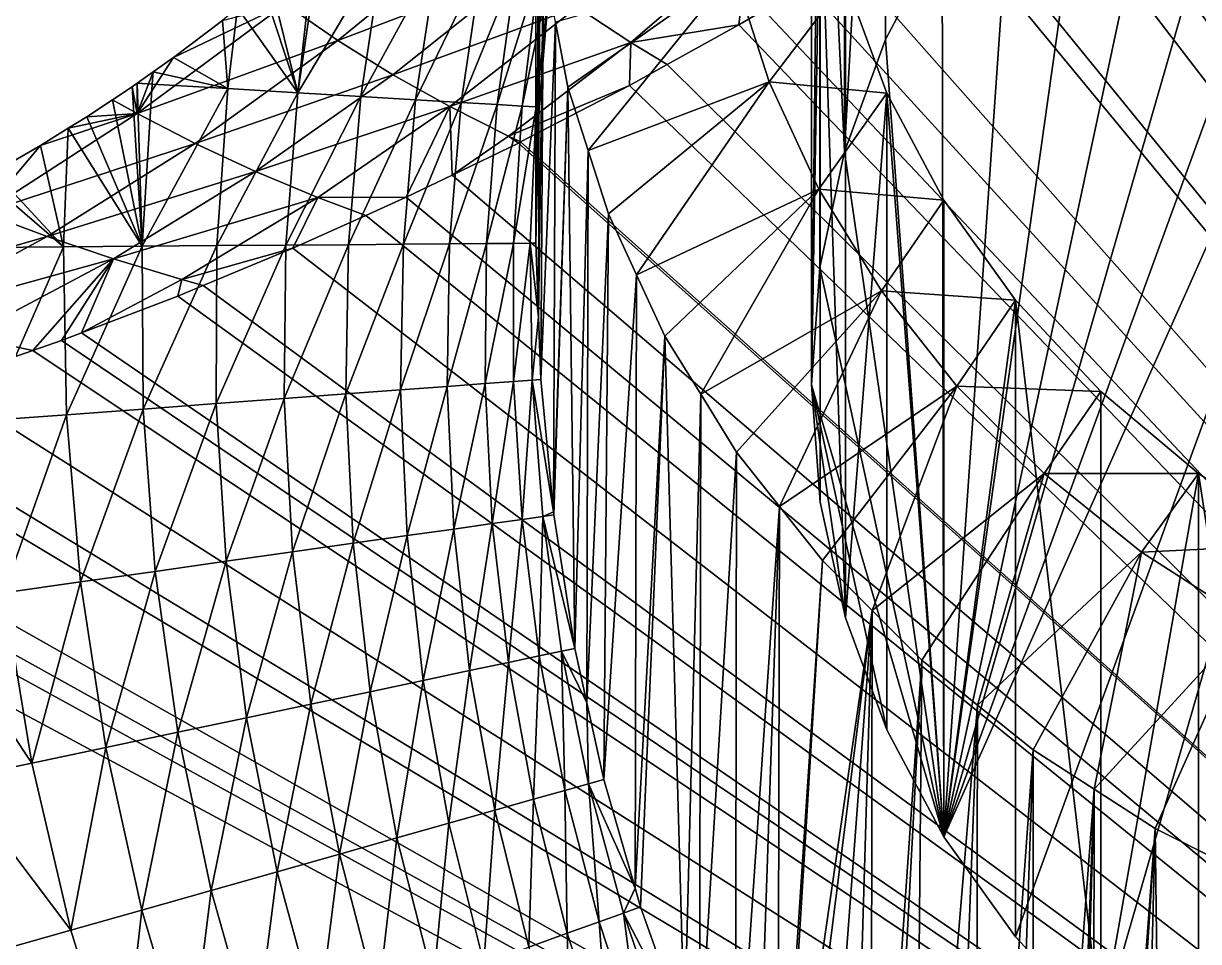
# Model space of a CAD drawing. Header units: metres. Extents: x -44.6 to 35.4, y -44.1 to 26.9.
# Drawn here: x 8 to 13.54, y 16.09 to 20.41 of the extents above; entities that cross this region are included whole.
import ezdxf

# ---------------------------------------------------------------- set-up
doc = ezdxf.new("R2010")
doc.units = ezdxf.units.M

msp = doc.modelspace()

# ---------------------------------------------------------------- linework, layer by layer
for points in [[(11.867726, 19.810818, 96.316589), (12.060808, 20.33946, 96.011375), (12.060808, 23.33946, 101.207527)], [(12.060808, 23.33946, 101.207527), (11.867726, 22.810818, 101.512741), (11.867726, 19.810818, 96.316589)], [(12.060808, 23.33946, 101.207527), (12.060808, 20.33946, 96.011375), (12.327441, 20.843548, 95.720345)], [(15.176426, 22.96446, 94.495834), (12.335554, 16.58256, 98.180428), (12.673491, 16.111631, 98.452316)], [(12.335554, 16.58256, 98.180428), (15.176426, 22.96446, 94.495834), (14.587243, 22.747498, 94.621094)], [(12.673491, 16.111631, 98.452316), (13.075689, 15.680237, 98.701378), (15.176426, 22.96446, 94.495834)], [(15.176426, 22.96446, 94.495834), (13.075689, 15.680237, 98.701378), (13.536056, 15.294916, 98.923843)], [(11.867726, 19.810818, 96.316589), (11.867726, 22.810818, 101.512741), (11.751122, 22.265633, 101.827507)], [(14.587243, 22.747498, 94.621094), (14.033314, 22.469477, 94.781609), (12.335554, 16.58256, 98.180428)], [(12.335554, 16.58256, 98.180428), (14.033314, 22.469477, 94.781609), (13.523033, 22.134613, 94.974945)], [(11.712762, 18.71217, 96.950897), (11.751122, 19.265633, 96.631355), (11.751122, 22.265633, 101.827507)], [(11.751122, 22.265633, 101.827507), (11.712762, 21.71217, 102.147049), (11.712762, 18.71217, 96.950897)], [(11.751122, 22.265633, 101.827507), (11.751122, 19.265633, 96.631355), (11.867726, 19.810818, 96.316589)], [(13.523033, 22.134613, 94.974945), (13.064137, 21.74798, 95.198166), (12.335554, 16.58256, 98.180428)], [(13.431935, 21.748848, 91.214554), (13.694097, 21.91992, 91.214554), (21.549871, 10.150644, 91.214554)], [(11.712762, 18.71217, 96.950897), (11.712762, 21.71217, 102.147049), (11.753228, 21.158819, 102.466522)], [(12.335554, 16.58256, 98.180428), (13.064137, 21.74798, 95.198166), (12.663583, 21.315439, 95.447899)], [(21.549871, 10.150644, 91.214554), (13.370585, 21.704086, 91.214554), (13.431935, 21.748848, 91.214554)], [(10.41283, 21.346813, 101.434227), (10.434284, 21.656355, 101.255508), (10.426249, 19.953152, 98.304413)], [(10.427823, 20.021345, 98.316635), (10.426249, 19.953152, 98.304413), (10.434284, 21.656355, 101.255508)], [(10.434284, 21.656355, 101.255508), (10.480782, 20.659645, 98.431), (10.427823, 20.021345, 98.316635)], [(12.885482, 21.361235, 91.214554), (13.370585, 21.704086, 91.214554), (21.549871, 10.150644, 91.214554)], [(10.412998, 19.379187, 98.201576), (10.430827, 21.037107, 101.613029), (10.41283, 21.346813, 101.434227)], [(10.426249, 19.953152, 98.304413), (10.412998, 19.379187, 98.201576), (10.41283, 21.346813, 101.434227)], [(12.718942, 21.249912, 91.214554), (12.879526, 21.357025, 91.214554), (21.388479, 9.967415, 91.214554)], [(12.879526, 21.357025, 91.214554), (12.885482, 21.361235, 91.214554), (21.549871, 10.150644, 91.214554)], [(21.549871, 10.150644, 91.214554), (21.388479, 9.967415, 91.214554), (12.879526, 21.357025, 91.214554)], [(12.663583, 21.315439, 95.447899), (12.327441, 20.843548, 95.720345), (12.335554, 16.58256, 98.180428)], [(21.388479, 9.967415, 91.214554), (12.382502, 21.025501, 91.214554), (12.718942, 21.249912, 91.214554)], [(11.753228, 21.158819, 102.466522), (11.753229, 18.158821, 97.27037), (11.712762, 18.71217, 96.950897)], [(11.871909, 17.613972, 97.584938), (11.753229, 18.158821, 97.27037), (11.753228, 21.158819, 102.466522)], [(11.753228, 21.158819, 102.466522), (11.871908, 20.613972, 102.78109), (11.871909, 17.613972, 97.584938)], [(10.412998, 19.379187, 98.201576), (10.42572, 19.031189, 98.139221), (10.430827, 21.037107, 101.613029)], [(10.448823, 20.727402, 101.79184), (10.430827, 21.037107, 101.613029), (10.42572, 19.031189, 98.139221)], [(12.303461, 20.975836, 91.214554), (12.382502, 21.025501, 91.214554), (21.388479, 9.967415, 91.214554)], [(21.388479, 9.967415, 91.214554), (11.879295, 20.709305, 91.214554), (12.303461, 20.975836, 91.214554)], [(10.125182, 20.863161, 94.511383), (9.47959, 20.334078, 94.17778), (9.231701, 20.505497, 95.228149)], [(9.47959, 20.334078, 94.17778), (10.125182, 20.863161, 94.511383), (10.36196, 20.671267, 93.534935)], [(12.335554, 16.58256, 98.180428), (12.327441, 20.843548, 95.720345), (12.060808, 20.33946, 96.011375)], [(9.369994, 20.799757, 95.871216), (9.160289, 20.613914, 95.733002), (9.29139, 20.088476, 95.860634)], [(9.29139, 20.088476, 95.860634), (9.394288, 20.796854, 95.890518), (9.369994, 20.799757, 95.871216)], [(9.691382, 20.759336, 96.171196), (9.394288, 20.796854, 95.890518), (9.29139, 20.088476, 95.860634)], [(11.41509, 20.80213, 92.117302), (10.859924, 20.324604, 91.758026), (10.607374, 20.491859, 92.617409)], [(10.859924, 20.324604, 91.758026), (11.41509, 20.80213, 92.117302), (11.369767, 20.408302, 91.214554)], [(11.488099, 20.478207, 91.214554), (11.369767, 20.408302, 91.214554), (11.41509, 20.80213, 92.117302)], [(9.29139, 20.088476, 95.860634), (9.588132, 20.070948, 96.129639), (9.691382, 20.759336, 96.171196)], [(9.947689, 20.726967, 96.49012), (9.691382, 20.759336, 96.171196), (9.588132, 20.070948, 96.129639)], [(9.588132, 20.070948, 96.129639), (9.846418, 20.055691, 96.435875), (9.947689, 20.726967, 96.49012)], [(10.15841, 20.700356, 96.841324), (9.947689, 20.726967, 96.49012), (9.846418, 20.055691, 96.435875)], [(10.42572, 19.031189, 98.139221), (10.436467, 18.737213, 98.086548), (10.448823, 20.727402, 101.79184)], [(10.506051, 20.421289, 101.968575), (10.448823, 20.727402, 101.79184), (10.436467, 18.737213, 98.086548)], [(10.36196, 20.671267, 93.534935), (9.738705, 20.173492, 93.187477), (9.47959, 20.334078, 94.17778)], [(9.738705, 20.173492, 93.187477), (10.36196, 20.671267, 93.534935), (10.607374, 20.491859, 92.617409)], [(9.846418, 20.055691, 96.435875), (10.061635, 20.042976, 96.77388), (10.15841, 20.700356, 96.841324)], [(10.319601, 20.68, 97.218224), (10.15841, 20.700356, 96.841324), (10.061635, 20.042976, 96.77388)], [(10.061635, 20.042976, 96.77388), (10.22994, 20.033035, 97.137619), (10.319601, 20.68, 97.218224)], [(10.428246, 20.666279, 97.613777), (10.319601, 20.68, 97.218224), (10.22994, 20.033035, 97.137619)], [(10.22994, 20.033035, 97.137619), (10.348329, 20.026041, 97.520584), (10.428246, 20.666279, 97.613777)], [(10.482309, 20.659452, 98.020576), (10.428246, 20.666279, 97.613777), (10.348329, 20.026041, 97.520584)], [(10.348329, 20.026041, 97.520584), (10.414684, 20.022121, 97.915939), (10.482309, 20.659452, 98.020576)], [(10.482309, 20.659452, 98.020576), (10.414684, 20.022121, 97.915939), (10.427823, 20.021345, 98.316635)], [(10.427823, 20.021345, 98.316635), (10.480782, 20.659645, 98.431), (10.482309, 20.659452, 98.020576)], [(10.506051, 20.421289, 101.968575), (10.563279, 20.115177, 102.145309), (11.344753, 20.663414, 102.752548)], [(11.344753, 20.663414, 102.752548), (10.563279, 20.115177, 102.145309), (10.659044, 19.816376, 102.317825)], [(10.659044, 19.816376, 102.317825), (11.51271, 20.13936, 103.055107), (11.344753, 20.663414, 102.752548)], [(11.871908, 20.613972, 102.78109), (11.344753, 20.663414, 102.752548), (11.51271, 20.13936, 103.055107)], [(11.685595, 20.594877, 91.214554), (11.879295, 20.709305, 91.214554), (21.388479, 9.967415, 91.214554)], [(9.29139, 20.088476, 95.860634), (9.160289, 20.613914, 95.733002), (9.125569, 20.585426, 95.713226)], [(11.51271, 20.13936, 103.055107), (12.067002, 20.085882, 103.085983), (11.871908, 20.613972, 102.78109)], [(11.871909, 17.613972, 97.584938), (11.871908, 20.613972, 102.78109), (12.067002, 20.085882, 103.085983)], [(9.29139, 20.088476, 95.860634), (9.125569, 20.585426, 95.713226), (9.007254, 20.488346, 95.645844)], [(21.388479, 9.967415, 91.214554), (11.488099, 20.478207, 91.214554), (11.685595, 20.594877, 91.214554)], [(8.704855, 20.254236, 95.493752), (9.231701, 20.505497, 95.228149), (8.534678, 19.990002, 94.894753)], [(8.534678, 19.990002, 94.894753), (9.231701, 20.505497, 95.228149), (9.47959, 20.334078, 94.17778)], [(8.704855, 20.254236, 95.493752), (8.935439, 20.42942, 95.604942), (9.231701, 20.505497, 95.228149)], [(10.607374, 20.491859, 92.617409), (10.00732, 20.023478, 92.256866), (9.738705, 20.173492, 93.187477)], [(10.00732, 20.023478, 92.256866), (10.607374, 20.491859, 92.617409), (10.859924, 20.324604, 91.758026)], [(8.961492, 20.107964, 95.633667), (9.007254, 20.488346, 95.645844), (8.935439, 20.42942, 95.604942)], [(9.007254, 20.488346, 95.645844), (8.961492, 20.107964, 95.633667), (9.29139, 20.088476, 95.860634)], [(21.388479, 9.967415, 91.214554), (11.369767, 20.408302, 91.214554), (11.488099, 20.478207, 91.214554)], [(8.961492, 20.107964, 95.633667), (8.935439, 20.42942, 95.604942), (8.704855, 20.254236, 95.493752)], [(10.436467, 18.737213, 98.086548), (10.496723, 18.113743, 97.974831), (10.506051, 20.421289, 101.968575)], [(10.563279, 20.115177, 102.145309), (10.506051, 20.421289, 101.968575), (10.496723, 18.113743, 97.974831)], [(11.369767, 20.408302, 91.214554), (11.031521, 20.220886, 91.214554), (10.859924, 20.324604, 91.758026)], [(11.031521, 20.220886, 91.214554), (11.369767, 20.408302, 91.214554), (21.388479, 9.967415, 91.214554)], [(9.47959, 20.334078, 94.17778), (8.807003, 19.84947, 93.830223), (8.534678, 19.990002, 94.894753)], [(8.807003, 19.84947, 93.830223), (9.47959, 20.334078, 94.17778), (9.738705, 20.173492, 93.187477)], [(10.859924, 20.324604, 91.758026), (10.283788, 19.883728, 91.385185), (10.00732, 20.023478, 92.256866)], [(10.283788, 19.883728, 91.385185), (10.859924, 20.324604, 91.758026), (10.853827, 20.122427, 91.214554)], [(10.859924, 20.324604, 91.758026), (11.031521, 20.220886, 91.214554), (10.853827, 20.122427, 91.214554)], [(12.335554, 16.58256, 98.180428), (12.060808, 20.33946, 96.011375), (11.867726, 19.810818, 96.316589)], [(8.534678, 19.990002, 94.894753), (8.609722, 20.186863, 95.455284), (8.704855, 20.254236, 95.493752)], [(8.961492, 20.107964, 95.633667), (8.704855, 20.254236, 95.493752), (8.609722, 20.186863, 95.455284)], [(21.388479, 9.967415, 91.214554), (10.853827, 20.122427, 91.214554), (11.031521, 20.220886, 91.214554)], [(8.533642, 20.132984, 95.424515), (8.604328, 20.129063, 95.452789), (8.609722, 20.186863, 95.455284)], [(8.533642, 20.132984, 95.424515), (8.609722, 20.186863, 95.455284), (8.534678, 19.990002, 94.894753)], [(8.609722, 20.186863, 95.455284), (8.604328, 20.129063, 95.452789), (8.961492, 20.107964, 95.633667)], [(9.738705, 20.173492, 93.187477), (9.09129, 19.717924, 92.826553), (8.807003, 19.84947, 93.830223)], [(9.09129, 19.717924, 92.826553), (9.738705, 20.173492, 93.187477), (10.00732, 20.023478, 92.256866)], [(8.558129, 19.365282, 95.441681), (8.511001, 20.116949, 95.415359), (8.418324, 20.055525, 95.38459)], [(8.534678, 19.990002, 94.894753), (8.418324, 20.055525, 95.38459), (8.511001, 20.116949, 95.415359)], [(8.533642, 20.132984, 95.424515), (8.511001, 20.116949, 95.415359), (8.558129, 19.365282, 95.441681)], [(8.534678, 19.990002, 94.894753), (8.511001, 20.116949, 95.415359), (8.533642, 20.132984, 95.424515)], [(8.558129, 19.365282, 95.441681), (8.604328, 20.129063, 95.452789), (8.533642, 20.132984, 95.424515)], [(8.961492, 20.107964, 95.633667), (8.604328, 20.129063, 95.452789), (8.558129, 19.365282, 95.441681)], [(8.558129, 19.365282, 95.441681), (8.909319, 19.367914, 95.614319), (8.961492, 20.107964, 95.633667)], [(9.29139, 20.088476, 95.860634), (8.961492, 20.107964, 95.633667), (8.909319, 19.367914, 95.614319)], [(10.853827, 20.122427, 91.214554), (10.340932, 19.856594, 91.214554), (10.283788, 19.883728, 91.385185)], [(10.340932, 19.856594, 91.214554), (10.853827, 20.122427, 91.214554), (21.388479, 9.967415, 91.214554)], [(10.496723, 18.113743, 97.974831), (10.498101, 18.099482, 97.972282), (10.563279, 20.115177, 102.145309)], [(10.498101, 18.099482, 97.972282), (10.597482, 17.470013, 97.859489), (10.563279, 20.115177, 102.145309)], [(10.659044, 19.816376, 102.317825), (10.563279, 20.115177, 102.145309), (10.597482, 17.470013, 97.859489)], [(10.659044, 19.816376, 102.317825), (10.754809, 19.517574, 102.490334), (11.51271, 20.13936, 103.055107)], [(11.51271, 20.13936, 103.055107), (10.754809, 19.517574, 102.490334), (10.887949, 19.22971, 102.656532)], [(10.887949, 19.22971, 102.656532), (11.746216, 19.634491, 103.346596), (11.51271, 20.13936, 103.055107)], [(12.067002, 20.085882, 103.085983), (11.51271, 20.13936, 103.055107), (11.746216, 19.634491, 103.346596)], [(8.418324, 20.055525, 95.38459), (8.296242, 19.974611, 95.344048), (8.558129, 19.365282, 95.441681)], [(8.296242, 19.974611, 95.344048), (8.418324, 20.055525, 95.38459), (8.534678, 19.990002, 94.894753)], [(8.909319, 19.367914, 95.614319), (9.235049, 19.370356, 95.831207), (9.29139, 20.088476, 95.860634)], [(9.588132, 20.070948, 96.129639), (9.29139, 20.088476, 95.860634), (9.235049, 19.370356, 95.831207)], [(9.235049, 19.370356, 95.831207), (9.529777, 19.372566, 96.088654), (9.588132, 20.070948, 96.129639)], [(9.846418, 20.055691, 96.435875), (9.588132, 20.070948, 96.129639), (9.529777, 19.372566, 96.088654)], [(9.529777, 19.372566, 96.088654), (9.788486, 19.374504, 96.382271), (9.846418, 20.055691, 96.435875)], [(10.061635, 20.042976, 96.77388), (9.846418, 20.055691, 96.435875), (9.788486, 19.374504, 96.382271)], [(11.746216, 19.634491, 103.346596), (12.335553, 19.58256, 103.376579), (12.067002, 20.085882, 103.085983)], [(12.067002, 20.085882, 103.085983), (12.067003, 17.085882, 97.889832), (11.871909, 17.613972, 97.584938)], [(12.335554, 16.58256, 98.180428), (12.067003, 17.085882, 97.889832), (12.067002, 20.085882, 103.085983)], [(12.067002, 20.085882, 103.085983), (12.335553, 19.58256, 103.376579), (12.335554, 16.58256, 98.180428)], [(10.00732, 20.023478, 92.256866), (9.385677, 19.595127, 91.883362), (9.09129, 19.717924, 92.826553)], [(9.385677, 19.595127, 91.883362), (10.00732, 20.023478, 92.256866), (9.802509, 19.596041, 91.214554)], [(9.788486, 19.374504, 96.382271), (10.006775, 19.376141, 96.707069), (10.061635, 20.042976, 96.77388)], [(10.018249, 19.700308, 91.214554), (9.802509, 19.596041, 91.214554), (10.00732, 20.023478, 92.256866)], [(10.22994, 20.033035, 97.137619), (10.061635, 20.042976, 96.77388), (10.006775, 19.376141, 96.707069)], [(10.006775, 19.376141, 96.707069), (10.18093, 19.377447, 97.057518), (10.22994, 20.033035, 97.137619)], [(10.00732, 20.023478, 92.256866), (10.283788, 19.883728, 91.385185), (10.018249, 19.700308, 91.214554)], [(10.348329, 20.026041, 97.520584), (10.22994, 20.033035, 97.137619), (10.18093, 19.377447, 97.057518)], [(10.18093, 19.377447, 97.057518), (10.307987, 19.378399, 97.42765), (10.348329, 20.026041, 97.520584)], [(10.414684, 20.022121, 97.915939), (10.348329, 20.026041, 97.520584), (10.307987, 19.378399, 97.42765)], [(10.307987, 19.378399, 97.42765), (10.385785, 19.378983, 97.81118), (10.414684, 20.022121, 97.915939)], [(10.414684, 20.022121, 97.915939), (10.385785, 19.378983, 97.81118), (10.412998, 19.379187, 98.201576)], [(10.412998, 19.379187, 98.201576), (10.426249, 19.953152, 98.304413), (10.414684, 20.022121, 97.915939)], [(10.426249, 19.953152, 98.304413), (10.427823, 20.021345, 98.316635), (10.414684, 20.022121, 97.915939)], [(8.534678, 19.990002, 94.894753), (7.810209, 19.523315, 94.548233), (8.07909, 19.840292, 95.288063)], [(7.810209, 19.523315, 94.548233), (8.534678, 19.990002, 94.894753), (8.807003, 19.84947, 93.830223)], [(8.07909, 19.840292, 95.288063), (8.209424, 19.92091, 95.321671), (8.534678, 19.990002, 94.894753)], [(8.209424, 19.92091, 95.321671), (8.296242, 19.974611, 95.344048), (8.534678, 19.990002, 94.894753)], [(8.558129, 19.365282, 95.441681), (8.296242, 19.974611, 95.344048), (8.209424, 19.92091, 95.321671)], [(8.187455, 19.362503, 95.316223), (8.209424, 19.92091, 95.321671), (8.07909, 19.840292, 95.288063)], [(8.209424, 19.92091, 95.321671), (8.187455, 19.362503, 95.316223), (8.558129, 19.365282, 95.441681)], [(10.331418, 19.851664, 91.214554), (10.018249, 19.700308, 91.214554), (10.283788, 19.883728, 91.385185)], [(10.283788, 19.883728, 91.385185), (10.340932, 19.856594, 91.214554), (10.331418, 19.851664, 91.214554)], [(8.807003, 19.84947, 93.830223), (8.109836, 19.411083, 93.469971), (7.810209, 19.523315, 94.548233)], [(7.810209, 19.523315, 94.548233), (7.859511, 19.713522, 95.247589), (8.07909, 19.840292, 95.288063)], [(8.187455, 19.362503, 95.316223), (8.07909, 19.840292, 95.288063), (7.859511, 19.713522, 95.247589)], [(8.109836, 19.411083, 93.469971), (8.807003, 19.84947, 93.830223), (9.09129, 19.717924, 92.826553)], [(10.018249, 19.700308, 91.214554), (10.331418, 19.851664, 91.214554), (21.388479, 9.967415, 91.214554)], [(21.388479, 9.967415, 91.214554), (10.331418, 19.851664, 91.214554), (10.340932, 19.856594, 91.214554)], [(10.597482, 17.470013, 97.859489), (10.653994, 17.214319, 97.813675), (10.659044, 19.816376, 102.317825)], [(10.754809, 19.517574, 102.490334), (10.659044, 19.816376, 102.317825), (10.653994, 17.214319, 97.813675)], [(11.867726, 19.810818, 96.316589), (11.751122, 19.265633, 96.631355), (12.335554, 16.58256, 98.180428)], [(9.09129, 19.717924, 92.826553), (8.421895, 19.306099, 92.453377), (8.109836, 19.411083, 93.469971)], [(8.421895, 19.306099, 92.453377), (9.09129, 19.717924, 92.826553), (9.385677, 19.595127, 91.883362)], [(7.809385, 19.686516, 95.24202), (7.803606, 19.359627, 95.240082), (8.187455, 19.362503, 95.316223)], [(8.187455, 19.362503, 95.316223), (7.859511, 19.713522, 95.247589), (7.809385, 19.686516, 95.24202)], [(21.388479, 9.967415, 91.214554), (9.802509, 19.596041, 91.214554), (10.018249, 19.700308, 91.214554)], [(10.887949, 19.22971, 102.656532), (11.021089, 18.941843, 102.822731), (11.746216, 19.634491, 103.346596)], [(11.746216, 19.634491, 103.346596), (11.021089, 18.941843, 102.822731), (11.189986, 18.668409, 102.980598)], [(12.042438, 19.15493, 103.623466), (11.746216, 19.634491, 103.346596), (11.189986, 18.668409, 102.980598)], [(11.746216, 19.634491, 103.346596), (12.042438, 19.15493, 103.623466), (12.335553, 19.58256, 103.376579)], [(9.385677, 19.595127, 91.883362), (8.744406, 19.208158, 91.498055), (8.421895, 19.306099, 92.453377)], [(8.744406, 19.208158, 91.498055), (9.385677, 19.595127, 91.883362), (9.267077, 19.355631, 91.214554)], [(9.385677, 19.595127, 91.883362), (9.611603, 19.510323, 91.214554), (9.267077, 19.355631, 91.214554)], [(9.802509, 19.596041, 91.214554), (9.611603, 19.510323, 91.214554), (9.385677, 19.595127, 91.883362)], [(9.611603, 19.510323, 91.214554), (9.802509, 19.596041, 91.214554), (21.388479, 9.967415, 91.214554)], [(12.67349, 19.111631, 103.648468), (12.335553, 19.58256, 103.376579), (12.042438, 19.15493, 103.623466)], [(12.335554, 16.58256, 98.180428), (12.335553, 19.58256, 103.376579), (12.67349, 19.111631, 103.648468)], [(7.061072, 19.107229, 94.189911), (7.810209, 19.523315, 94.548233), (8.109836, 19.411083, 93.469971)], [(21.388479, 9.967415, 91.214554), (9.267077, 19.355631, 91.214554), (9.611603, 19.510323, 91.214554)], [(10.653994, 17.214319, 97.813675), (10.733905, 16.852755, 97.748894), (10.754809, 19.517574, 102.490334)], [(10.887949, 19.22971, 102.656532), (10.754809, 19.517574, 102.490334), (10.733905, 16.852755, 97.748894)], [(8.109836, 19.411083, 93.469971), (7.390591, 19.020489, 93.098312), (7.061072, 19.107229, 94.189911)], [(7.390591, 19.020489, 93.098312), (8.109836, 19.411083, 93.469971), (8.421895, 19.306099, 92.453377)], [(8.187455, 19.362503, 95.316223), (7.803606, 19.359627, 95.240082), (7.827364, 18.543678, 95.238846)], [(7.827364, 18.543678, 95.238846), (8.201164, 18.571405, 95.311325), (8.187455, 19.362503, 95.316223)], [(8.558129, 19.365282, 95.441681), (8.187455, 19.362503, 95.316223), (8.201164, 18.571405, 95.311325)], [(8.201164, 18.571405, 95.311325), (8.562757, 18.598227, 95.430824), (8.558129, 19.365282, 95.441681)], [(8.909319, 19.367914, 95.614319), (8.558129, 19.365282, 95.441681), (8.562757, 18.598227, 95.430824)], [(8.562757, 18.598227, 95.430824), (8.906289, 18.623709, 95.595406), (8.909319, 19.367914, 95.614319)], [(9.267077, 19.355631, 91.214554), (8.845648, 19.180607, 91.214554), (8.744406, 19.208158, 91.498055)], [(8.845648, 19.180607, 91.214554), (9.267077, 19.355631, 91.214554), (21.388479, 9.967415, 91.214554)], [(8.906289, 18.623709, 95.595406), (9.226194, 18.647438, 95.802391), (9.235049, 19.370356, 95.831207)], [(9.235049, 19.370356, 95.831207), (8.909319, 19.367914, 95.614319), (8.906289, 18.623709, 95.595406)], [(9.226194, 18.647438, 95.802391), (9.517294, 18.669031, 96.048447), (9.529777, 19.372566, 96.088654)], [(9.529777, 19.372566, 96.088654), (9.235049, 19.370356, 95.831207), (9.226194, 18.647438, 95.802391)], [(9.517294, 18.669031, 96.048447), (9.774873, 18.688139, 96.329582), (9.788486, 19.374504, 96.382271)], [(9.788486, 19.374504, 96.382271), (9.529777, 19.372566, 96.088654), (9.517294, 18.669031, 96.048447)], [(9.774873, 18.688139, 96.329582), (9.994761, 18.704449, 96.641243), (10.006775, 19.376141, 96.707069)], [(10.006775, 19.376141, 96.707069), (9.788486, 19.374504, 96.382271), (9.774873, 18.688139, 96.329582)], [(9.994761, 18.704449, 96.641243), (10.173396, 18.717699, 96.978386), (10.18093, 19.377447, 97.057518)], [(10.18093, 19.377447, 97.057518), (10.006775, 19.376141, 96.707069), (9.994761, 18.704449, 96.641243)], [(10.173396, 18.717699, 96.978386), (10.307885, 18.727676, 97.335541), (10.307987, 19.378399, 97.42765)], [(10.307987, 19.378399, 97.42765), (10.18093, 19.377447, 97.057518), (10.173396, 18.717699, 96.978386)], [(10.307885, 18.727676, 97.335541), (10.396052, 18.734217, 97.706932), (10.385785, 19.378983, 97.81118)], [(10.385785, 19.378983, 97.81118), (10.307987, 19.378399, 97.42765), (10.307885, 18.727676, 97.335541)], [(10.42572, 19.031189, 98.139221), (10.412998, 19.379187, 98.201576), (10.385785, 19.378983, 97.81118)], [(10.42572, 19.031189, 98.139221), (10.385785, 19.378983, 97.81118), (10.396052, 18.734217, 97.706932)], [(8.421895, 19.306099, 92.453377), (7.732771, 18.939398, 92.069199), (7.390591, 19.020489, 93.098312)], [(8.042459, 18.874134, 91.214554), (7.732771, 18.939398, 92.069199), (8.421895, 19.306099, 92.453377)], [(8.421895, 19.306099, 92.453377), (8.176598, 18.920935, 91.214554), (8.042459, 18.874134, 91.214554)], [(8.271556, 18.957224, 91.214554), (8.176598, 18.920935, 91.214554), (8.421895, 19.306099, 92.453377)], [(8.421895, 19.306099, 92.453377), (8.744406, 19.208158, 91.498055), (8.271556, 18.957224, 91.214554)], [(10.733905, 16.852755, 97.748894), (10.881026, 16.33996, 97.657013), (10.887949, 19.22971, 102.656532)], [(11.021089, 18.941843, 102.822731), (10.887949, 19.22971, 102.656532), (10.881026, 16.33996, 97.657013)], [(11.751122, 19.265633, 96.631355), (11.712762, 18.71217, 96.950897), (12.335554, 16.58256, 98.180428)], [(8.725111, 19.130547, 91.214554), (8.271556, 18.957224, 91.214554), (8.744406, 19.208158, 91.498055)], [(8.744406, 19.208158, 91.498055), (8.845648, 19.180607, 91.214554), (8.725111, 19.130547, 91.214554)], [(21.388479, 9.967415, 91.214554), (8.725111, 19.130547, 91.214554), (8.845648, 19.180607, 91.214554)], [(8.271556, 18.957224, 91.214554), (8.725111, 19.130547, 91.214554), (21.388479, 9.967415, 91.214554)], [(11.189986, 18.668409, 102.980598), (11.358884, 18.394976, 103.138466), (12.042438, 19.15493, 103.623466)], [(12.042438, 19.15493, 103.623466), (11.358884, 18.394976, 103.138466), (11.56149, 18.139294, 103.286087)], [(11.56149, 18.139294, 103.286087), (12.397778, 18.706501, 103.88237), (12.042438, 19.15493, 103.623466)], [(12.042438, 19.15493, 103.623466), (12.397778, 18.706501, 103.88237), (12.67349, 19.111631, 103.648468)], [(12.67349, 19.111631, 103.648468), (12.673491, 16.111631, 98.452316), (12.335554, 16.58256, 98.180428)], [(13.075689, 18.680237, 103.897537), (12.67349, 19.111631, 103.648468), (12.397778, 18.706501, 103.88237)], [(13.075689, 15.680237, 98.701378), (12.673491, 16.111631, 98.452316), (12.67349, 19.111631, 103.648468)], [(12.67349, 19.111631, 103.648468), (13.075689, 18.680237, 103.897537), (13.075689, 15.680237, 98.701378)], [(10.396052, 18.734217, 97.706932), (10.436467, 18.737213, 98.086548), (10.42572, 19.031189, 98.139221)], [(7.732771, 18.939398, 92.069199), (8.042459, 18.874134, 91.214554), (7.603551, 18.721003, 91.214554)], [(21.388479, 9.967415, 91.214554), (8.176598, 18.920935, 91.214554), (8.271556, 18.957224, 91.214554)], [(10.881026, 16.33996, 97.657013), (10.906393, 16.251543, 97.641167), (11.021089, 18.941843, 102.822731)], [(10.906393, 16.251543, 97.641167), (11.113704, 15.67007, 97.53698), (11.021089, 18.941843, 102.822731)], [(11.189986, 18.668409, 102.980598), (11.021089, 18.941843, 102.822731), (11.113704, 15.67007, 97.53698)], [(8.042459, 18.874134, 91.214554), (8.176598, 18.920935, 91.214554), (21.388479, 9.967415, 91.214554)], [(21.388479, 9.967415, 91.214554), (7.603551, 18.721003, 91.214554), (8.042459, 18.874134, 91.214554)], [(7.20293, 18.594194, 91.214554), (7.603551, 18.721003, 91.214554), (21.388479, 9.967415, 91.214554)], [(10.307885, 18.727676, 97.335541), (10.173396, 18.717699, 96.978386), (10.207778, 18.058332, 96.900658)], [(10.207778, 18.058332, 96.900658), (10.348329, 18.078253, 97.244774), (10.307885, 18.727676, 97.335541)], [(10.396052, 18.734217, 97.706932), (10.307885, 18.727676, 97.335541), (10.348329, 18.078253, 97.244774)], [(10.348329, 18.078253, 97.244774), (10.445602, 18.092041, 97.603828), (10.396052, 18.734217, 97.706932)], [(10.496723, 18.113743, 97.974831), (10.436467, 18.737213, 98.086548), (10.396052, 18.734217, 97.706932)], [(10.396052, 18.734217, 97.706932), (10.445602, 18.092041, 97.603828), (10.496723, 18.113743, 97.974831)], [(9.517294, 18.669031, 96.048447), (9.226194, 18.647438, 95.802391), (9.26531, 17.924746, 95.774338)], [(9.26531, 17.924746, 95.774338), (9.551224, 17.965271, 96.009239), (9.517294, 18.669031, 96.048447)], [(9.774873, 18.688139, 96.329582), (9.517294, 18.669031, 96.048447), (9.551224, 17.965271, 96.009239)], [(9.551224, 17.965271, 96.009239), (9.806133, 18.001402, 96.278099), (9.774873, 18.688139, 96.329582)], [(9.994761, 18.704449, 96.641243), (9.774873, 18.688139, 96.329582), (9.806133, 18.001402, 96.278099)], [(9.806133, 18.001402, 96.278099), (10.026114, 18.032583, 96.576775), (9.994761, 18.704449, 96.641243)], [(10.173396, 18.717699, 96.978386), (9.994761, 18.704449, 96.641243), (10.026114, 18.032583, 96.576775)], [(10.026114, 18.032583, 96.576775), (10.207778, 18.058332, 96.900658), (10.173396, 18.717699, 96.978386)], [(11.113704, 15.67007, 97.53698), (11.184727, 15.505314, 97.507462), (11.189986, 18.668409, 102.980598)], [(11.358884, 18.394976, 103.138466), (11.189986, 18.668409, 102.980598), (11.184727, 15.505314, 97.507462)], [(11.56149, 18.139294, 103.286087), (11.764096, 17.88361, 103.433708), (12.397778, 18.706501, 103.88237)], [(11.712762, 18.71217, 96.950897), (11.871909, 17.613972, 97.584938), (12.067003, 17.085882, 97.889832)], [(11.712762, 18.71217, 96.950897), (11.753229, 18.158821, 97.27037), (11.871909, 17.613972, 97.584938)], [(12.067003, 17.085882, 97.889832), (12.335554, 16.58256, 98.180428), (11.712762, 18.71217, 96.950897)], [(12.397778, 18.706501, 103.88237), (11.764096, 17.88361, 103.433708), (11.997952, 17.648781, 103.569283)], [(11.997952, 17.648781, 103.569283), (12.807923, 18.294647, 104.120155), (12.397778, 18.706501, 103.88237)], [(12.397778, 18.706501, 103.88237), (12.807923, 18.294647, 104.120155), (13.075689, 18.680237, 103.897537)], [(13.536055, 18.294916, 104.119995), (13.075689, 18.680237, 103.897537), (12.807923, 18.294647, 104.120155)], [(13.075689, 15.680237, 98.701378), (13.075689, 18.680237, 103.897537), (13.536055, 18.294916, 104.119995)], [(8.906289, 18.623709, 95.595406), (8.562757, 18.598227, 95.430824), (8.618487, 17.833065, 95.42028)], [(8.618487, 17.833065, 95.42028), (8.952794, 17.880449, 95.577003), (8.906289, 18.623709, 95.595406)], [(9.226194, 18.647438, 95.802391), (8.906289, 18.623709, 95.595406), (8.952794, 17.880449, 95.577003)], [(8.952794, 17.880449, 95.577003), (9.26531, 17.924746, 95.774338), (9.226194, 18.647438, 95.802391)], [(21.388479, 9.967415, 91.214554), (7.059939, 18.548933, 91.214554), (7.20293, 18.594194, 91.214554)], [(8.201164, 18.571405, 95.311325), (7.827364, 18.543678, 95.238846), (7.905347, 17.731985, 95.237648)], [(7.905347, 17.731985, 95.237648), (8.267537, 17.783321, 95.30658), (8.201164, 18.571405, 95.311325)], [(8.562757, 18.598227, 95.430824), (8.201164, 18.571405, 95.311325), (8.267537, 17.783321, 95.30658)], [(8.267537, 17.783321, 95.30658), (8.618487, 17.833065, 95.42028), (8.562757, 18.598227, 95.430824)], [(21.388479, 9.967415, 91.214554), (6.513738, 18.392952, 91.214554), (7.059939, 18.548933, 91.214554)], [(21.388479, 9.967415, 91.214554), (6.328167, 18.345634, 91.214554), (6.513738, 18.392952, 91.214554)], [(11.184727, 15.505314, 97.507462), (11.354348, 15.111837, 97.436958), (11.358884, 18.394976, 103.138466)], [(11.56149, 18.139294, 103.286087), (11.358884, 18.394976, 103.138466), (11.354348, 15.111837, 97.436958)], [(6.198297, 18.312519, 91.214554), (6.328167, 18.345634, 91.214554), (21.388479, 9.967415, 91.214554)], [(21.388479, 9.967415, 91.214554), (5.965068, 18.253048, 91.214554), (6.198297, 18.312519, 91.214554)], [(11.997952, 17.648781, 103.569283), (12.231807, 17.413952, 103.704865), (12.807923, 18.294647, 104.120155)], [(12.807923, 18.294647, 104.120155), (12.231807, 17.413952, 103.704865), (12.494072, 17.202827, 103.826759)], [(12.494072, 17.202827, 103.826759), (13.267897, 17.924366, 104.333939), (12.807923, 18.294647, 104.120155)], [(12.807923, 18.294647, 104.120155), (13.267897, 17.924366, 104.333939), (13.536055, 18.294916, 104.119995)], [(13.536055, 18.294916, 104.119995), (13.536056, 15.294916, 98.923843), (13.075689, 15.680237, 98.701378)], [(14.047607, 17.96151, 104.312492), (13.536055, 18.294916, 104.119995), (13.267897, 17.924366, 104.333939)], [(14.047608, 14.961511, 99.116341), (13.536056, 15.294916, 98.923843), (13.536055, 18.294916, 104.119995)], [(13.536055, 18.294916, 104.119995), (14.047607, 17.96151, 104.312492), (14.047608, 14.961511, 99.116341)], [(5.965068, 18.253048, 91.214554), (21.388479, 9.967415, 91.214554), (-0.712421, 16.066345, 91.214554)], [(10.445602, 18.092041, 97.603828), (10.498101, 18.099482, 97.972282), (10.496723, 18.113743, 97.974831)], [(11.354348, 15.111837, 97.436958), (11.451192, 14.912459, 97.401237), (11.56149, 18.139294, 103.286087)], [(11.451192, 14.912459, 97.401237), (11.553661, 14.712554, 97.361557), (11.56149, 18.139294, 103.286087)], [(11.764096, 17.88361, 103.433708), (11.56149, 18.139294, 103.286087), (11.553661, 14.712554, 97.361557)], [(10.207778, 18.058332, 96.900658), (10.026114, 18.032583, 96.576775), (10.100945, 17.365248, 96.513985)], [(10.100945, 17.365248, 96.513985), (10.284129, 17.403898, 96.824768), (10.207778, 18.058332, 96.900658)], [(10.348329, 18.078253, 97.244774), (10.207778, 18.058332, 96.900658), (10.284129, 17.403898, 96.824768)], [(10.284129, 17.403898, 96.824768), (10.429264, 17.434521, 97.155884), (10.348329, 18.078253, 97.244774)], [(10.445602, 18.092041, 97.603828), (10.348329, 18.078253, 97.244774), (10.429264, 17.434521, 97.155884)], [(10.429264, 17.434521, 97.155884), (10.534226, 17.456667, 97.50248), (10.445602, 18.092041, 97.603828)], [(10.597482, 17.470013, 97.859489), (10.498101, 18.099482, 97.972282), (10.445602, 18.092041, 97.603828)], [(10.445602, 18.092041, 97.603828), (10.534226, 17.456667, 97.50248), (10.597482, 17.470013, 97.859489)], [(9.806133, 18.001402, 96.278099), (9.551224, 17.965271, 96.009239), (9.631666, 17.266233, 95.971214)], [(9.631666, 17.266233, 95.971214), (9.882392, 17.319134, 96.228065), (9.806133, 18.001402, 96.278099)], [(10.026114, 18.032583, 96.576775), (9.806133, 18.001402, 96.278099), (9.882392, 17.319134, 96.228065)], [(9.882392, 17.319134, 96.228065), (10.100945, 17.365248, 96.513985), (10.026114, 18.032583, 96.576775)], [(9.551224, 17.965271, 96.009239), (9.26531, 17.924746, 95.774338), (9.352434, 17.207317, 95.747169)], [(9.352434, 17.207317, 95.747169), (9.631666, 17.266233, 95.971214), (9.551224, 17.965271, 96.009239)], [(13.267897, 17.924366, 104.333939), (13.772113, 17.600157, 104.521118), (14.047607, 17.96151, 104.312492)], [(9.26531, 17.924746, 95.774338), (8.952794, 17.880449, 95.577003), (9.04878, 17.143248, 95.559212)], [(9.04878, 17.143248, 95.559212), (9.352434, 17.207317, 95.747169), (9.26531, 17.924746, 95.774338)], [(12.494072, 17.202827, 103.826759), (12.756337, 16.991703, 103.948647), (13.267897, 17.924366, 104.333939)], [(13.267897, 17.924366, 104.333939), (12.756337, 16.991703, 103.948647), (13.043829, 16.806847, 104.055374)], [(13.043829, 16.806847, 104.055374), (13.772113, 17.600157, 104.521118), (13.267897, 17.924366, 104.333939)], [(8.618487, 17.833065, 95.42028), (8.267537, 17.783321, 95.30658), (8.386265, 17.003462, 95.301994)], [(8.386265, 17.003462, 95.301994), (8.725146, 17.074963, 95.410095), (8.618487, 17.833065, 95.42028)], [(8.952794, 17.880449, 95.577003), (8.618487, 17.833065, 95.42028), (8.725146, 17.074963, 95.410095)], [(8.725146, 17.074963, 95.410095), (9.04878, 17.143248, 95.559212), (8.952794, 17.880449, 95.577003)], [(11.553661, 14.712554, 97.361557), (11.568222, 14.684147, 97.355919), (11.764096, 17.88361, 103.433708)], [(11.568222, 14.684147, 97.355919), (11.997952, 17.648781, 103.569283), (11.764096, 17.88361, 103.433708)], [(8.267537, 17.783321, 95.30658), (7.905347, 17.731985, 95.237648), (8.037094, 16.929789, 95.236496)], [(8.037094, 16.929789, 95.236496), (8.386265, 17.003462, 95.301994), (8.267537, 17.783321, 95.30658)], [(8.037094, 16.929789, 95.236496), (7.905347, 17.731985, 95.237648), (7.537492, 17.679846, 95.214554)], [(7.537492, 17.679846, 95.214554), (7.682741, 16.855022, 95.214554), (8.037094, 16.929789, 95.236496)], [(11.997952, 17.648781, 103.569283), (11.568222, 14.684147, 97.355919), (11.613557, 14.598495, 97.336868)], [(11.997952, 17.648781, 103.569283), (11.613557, 14.598495, 97.336868), (11.749263, 14.351262, 97.276848)], [(11.997952, 17.648781, 103.569283), (11.749263, 14.351262, 97.276848), (11.892842, 14.104486, 97.211449)], [(11.892842, 14.104486, 97.211449), (11.991188, 13.946054, 97.167656), (11.997952, 17.648781, 103.569283)], [(12.231807, 17.413952, 103.704865), (11.997952, 17.648781, 103.569283), (11.991188, 13.946054, 97.167656)], [(13.043829, 16.806847, 104.055374), (13.331321, 16.621988, 104.162102), (13.772113, 17.600157, 104.521118)], [(13.772113, 17.600157, 104.521118), (13.331321, 16.621988, 104.162102), (13.64055, 16.465643, 104.252373)], [(10.534226, 17.456667, 97.50248), (10.429264, 17.434521, 97.155884), (10.550282, 16.800821, 97.069344)], [(10.653994, 17.214319, 97.813675), (10.597482, 17.470013, 97.859489), (10.534226, 17.456667, 97.50248)], [(10.550282, 16.800821, 97.069344), (10.661391, 16.832245, 97.403488), (10.534226, 17.456667, 97.50248)], [(10.653994, 17.214319, 97.813675), (10.534226, 17.456667, 97.50248), (10.661391, 16.832245, 97.403488)], [(10.284129, 17.403898, 96.824768), (10.100945, 17.365248, 96.513985), (10.218959, 16.707115, 96.453186)], [(10.218959, 16.707115, 96.453186), (10.402118, 16.758917, 96.751106), (10.284129, 17.403898, 96.824768)], [(10.429264, 17.434521, 97.155884), (10.284129, 17.403898, 96.824768), (10.402118, 16.758917, 96.751106)], [(10.402118, 16.758917, 96.751106), (10.550282, 16.800821, 97.069344), (10.429264, 17.434521, 97.155884)], [(11.991188, 13.946054, 97.167656), (12.04318, 13.862297, 97.144501), (12.231807, 17.413952, 103.704865)], [(12.04318, 13.862297, 97.144501), (12.197398, 13.630973, 97.080574), (12.231807, 17.413952, 103.704865)], [(12.494072, 17.202827, 103.826759), (12.231807, 17.413952, 103.704865), (12.197398, 13.630973, 97.080574)], [(10.100945, 17.365248, 96.513985), (9.882392, 17.319134, 96.228065), (10.003348, 16.646135, 96.179733)], [(10.003348, 16.646135, 96.179733), (10.218959, 16.707115, 96.453186), (10.100945, 17.365248, 96.513985)], [(9.882392, 17.319134, 96.228065), (9.631666, 17.266233, 95.971214), (9.758281, 16.576824, 95.934532)], [(9.758281, 16.576824, 95.934532), (10.003348, 16.646135, 96.179733), (9.882392, 17.319134, 96.228065)], [(9.631666, 17.266233, 95.971214), (9.352434, 17.207317, 95.747169), (9.487158, 16.500143, 95.721001)], [(9.487158, 16.500143, 95.721001), (9.758281, 16.576824, 95.934532), (9.631666, 17.266233, 95.971214)], [(9.352434, 17.207317, 95.747169), (9.04878, 17.143248, 95.559212), (9.193746, 16.417158, 95.542091)], [(9.193746, 16.417158, 95.542091), (9.487158, 16.500143, 95.721001), (9.352434, 17.207317, 95.747169)], [(10.661391, 16.832245, 97.403488), (10.733905, 16.852755, 97.748894), (10.653994, 17.214319, 97.813675)], [(12.197398, 13.630973, 97.080574), (12.35113, 13.4174, 97.023949), (12.494072, 17.202827, 103.826759)], [(12.494072, 17.202827, 103.826759), (12.35113, 13.4174, 97.023949), (12.486839, 13.24264, 96.98101)], [(12.486839, 13.24264, 96.98101), (12.487359, 13.242018, 96.980873), (12.494072, 17.202827, 103.826759)], [(12.756337, 16.991703, 103.948647), (12.494072, 17.202827, 103.826759), (12.487359, 13.242018, 96.980873)], [(9.04878, 17.143248, 95.559212), (8.725146, 17.074963, 95.410095), (8.882119, 16.329023, 95.400299)], [(8.882119, 16.329023, 95.400299), (9.193746, 16.417158, 95.542091), (9.04878, 17.143248, 95.559212)], [(8.725146, 17.074963, 95.410095), (8.386265, 17.003462, 95.301994), (8.556605, 16.236959, 95.297592)], [(8.556605, 16.236959, 95.297592), (8.882119, 16.329023, 95.400299), (8.725146, 17.074963, 95.410095)], [(8.386265, 17.003462, 95.301994), (8.037094, 16.929789, 95.236496), (8.221725, 16.142248, 95.23539)], [(8.221725, 16.142248, 95.23539), (8.556605, 16.236959, 95.297592), (8.386265, 17.003462, 95.301994)], [(12.487359, 13.242018, 96.980873), (12.621011, 13.082078, 96.945526), (12.756337, 16.991703, 103.948647)], [(12.621011, 13.082078, 96.945526), (12.756031, 12.932143, 96.916771), (12.756337, 16.991703, 103.948647)], [(13.043829, 16.806847, 104.055374), (12.756337, 16.991703, 103.948647), (12.756031, 12.932143, 96.916771)], [(8.221725, 16.142248, 95.23539), (8.037094, 16.929789, 95.236496), (7.682741, 16.855022, 95.214554)], [(7.682741, 16.855022, 95.214554), (7.882129, 16.046202, 95.214554), (8.221725, 16.142248, 95.23539)], [(10.881026, 16.33996, 97.657013), (10.733905, 16.852755, 97.748894), (10.661391, 16.832245, 97.403488)], [(10.550282, 16.800821, 97.069344), (10.402118, 16.758917, 96.751106), (10.561036, 16.127819, 96.680046)], [(10.661391, 16.832245, 97.403488), (10.550282, 16.800821, 97.069344), (10.710624, 16.181408, 96.985634)], [(10.561036, 16.127819, 96.680046), (10.710624, 16.181408, 96.985634), (10.550282, 16.800821, 97.069344)], [(10.710624, 16.181408, 96.985634), (10.826251, 16.222832, 97.307426), (10.661391, 16.832245, 97.403488)], [(10.661391, 16.832245, 97.403488), (10.826251, 16.222832, 97.307426), (10.881026, 16.33996, 97.657013)], [(12.756031, 12.932143, 96.916771), (12.894255, 12.789969, 96.89415), (13.043829, 16.806847, 104.055374)], [(12.894255, 12.789969, 96.89415), (12.92954, 12.755404, 96.889397), (13.043829, 16.806847, 104.055374)], [(12.92954, 12.755404, 96.889397), (13.038234, 12.654089, 96.87767), (13.043829, 16.806847, 104.055374)], [(13.331321, 16.621988, 104.162102), (13.043829, 16.806847, 104.055374), (13.038234, 12.654089, 96.87767)], [(10.402118, 16.758917, 96.751106), (10.218959, 16.707115, 96.453186), (10.379459, 16.062769, 96.394684)], [(10.379459, 16.062769, 96.394684), (10.561036, 16.127819, 96.680046), (10.402118, 16.758917, 96.751106)], [(10.218959, 16.707115, 96.453186), (10.003348, 16.646135, 96.179733), (10.168287, 15.987115, 96.133308)], [(10.168287, 15.987115, 96.133308), (10.379459, 16.062769, 96.394684), (10.218959, 16.707115, 96.453186)], [(10.003348, 16.646135, 96.179733), (9.758281, 16.576824, 95.934532), (9.930304, 15.901857, 95.899368)], [(9.930304, 15.901857, 95.899368), (10.168287, 15.987115, 96.133308), (10.003348, 16.646135, 96.179733)], [(13.038234, 12.654089, 96.87767), (13.074841, 12.619968, 96.873726), (13.331321, 16.621988, 104.162102)], [(13.074841, 12.619968, 96.873726), (13.226454, 12.489571, 96.863113), (13.331321, 16.621988, 104.162102)], [(13.226454, 12.489571, 96.863113), (13.385119, 12.363677, 96.856766), (13.331321, 16.621988, 104.162102)], [(13.64055, 16.465643, 104.252373), (13.331321, 16.621988, 104.162102), (13.385119, 12.363677, 96.856766)], [(9.758281, 16.576824, 95.934532), (9.487158, 16.500143, 95.721001), (9.668644, 15.808117, 95.695946)], [(9.668644, 15.808117, 95.695946), (9.930304, 15.901857, 95.899368), (9.758281, 16.576824, 95.934532)], [(9.487158, 16.500143, 95.721001), (9.193746, 16.417158, 95.542091), (9.38676, 15.707131, 95.525726)], [(9.38676, 15.707131, 95.525726), (9.668644, 15.808117, 95.695946), (9.487158, 16.500143, 95.721001)], [(13.385119, 12.363677, 96.856766), (13.551205, 12.24196, 96.853554), (13.64055, 16.465643, 104.252373)], [(9.193746, 16.417158, 95.542091), (8.882119, 16.329023, 95.400299), (9.088365, 15.60023, 95.390945)], [(9.088365, 15.60023, 95.390945), (9.38676, 15.707131, 95.525726), (9.193746, 16.417158, 95.542091)], [(10.826251, 16.222832, 97.307426), (10.906393, 16.251543, 97.641167), (10.881026, 16.33996, 97.657013)], [(8.882119, 16.329023, 95.400299), (8.556605, 16.236959, 95.297592), (8.777392, 15.488824, 95.293381)], [(8.777392, 15.488824, 95.293381), (9.088365, 15.60023, 95.390945), (8.882119, 16.329023, 95.400299)], [(8.556605, 16.236959, 95.297592), (8.221725, 16.142248, 95.23539), (8.457943, 15.37438, 95.234329)], [(8.457943, 15.37438, 95.234329), (8.777392, 15.488824, 95.293381), (8.556605, 16.236959, 95.297592)], [(11.113704, 15.67007, 97.53698), (10.906393, 16.251543, 97.641167), (10.826251, 16.222832, 97.307426)], [(10.710624, 16.181408, 96.985634), (10.561036, 16.127819, 96.680046), (10.759814, 15.514894, 96.611938)], [(10.826251, 16.222832, 97.307426), (10.710624, 16.181408, 96.985634), (10.9092, 15.580399, 96.905197)], [(10.759814, 15.514894, 96.611938), (10.9092, 15.580399, 96.905197), (10.710624, 16.181408, 96.985634)], [(10.9092, 15.580399, 96.905197), (11.027658, 15.632339, 97.214836), (10.826251, 16.222832, 97.307426)], [(10.826251, 16.222832, 97.307426), (11.027658, 15.632339, 97.214836), (11.113704, 15.67007, 97.53698)], [(8.457943, 15.37438, 95.234329), (8.221725, 16.142248, 95.23539), (7.882129, 16.046202, 95.214554)], [(10.561036, 16.127819, 96.680046), (10.379459, 16.062769, 96.394684), (10.581368, 15.436649, 96.338737)], [(10.581368, 15.436649, 96.338737), (10.759814, 15.514894, 96.611938), (10.561036, 16.127819, 96.680046)]]:
    msp.add_3dface(points)

doc.saveas('drawing.dxf')
